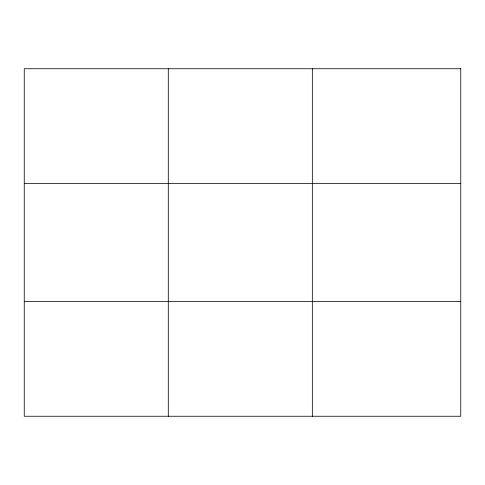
<?xml version="1.0" encoding="UTF-8"?>
<svg xmlns="http://www.w3.org/2000/svg" width="485" height="485" viewBox="0 0 485 485"><rect width="100%" height="100%" fill="white"/><g stroke="black" fill="none" stroke-linecap="round" stroke-linejoin="round"><path stroke-width="0.73" d="M168.295 416.251L168.295 68.749M312.34 416.251L312.34 68.749M24.25 183.421L460.75 183.421M24.25 301.579L460.75 301.579M460.75 68.749L460.75 416.251L24.25 416.251L24.25 68.749L460.75 68.749"/></g></svg>
